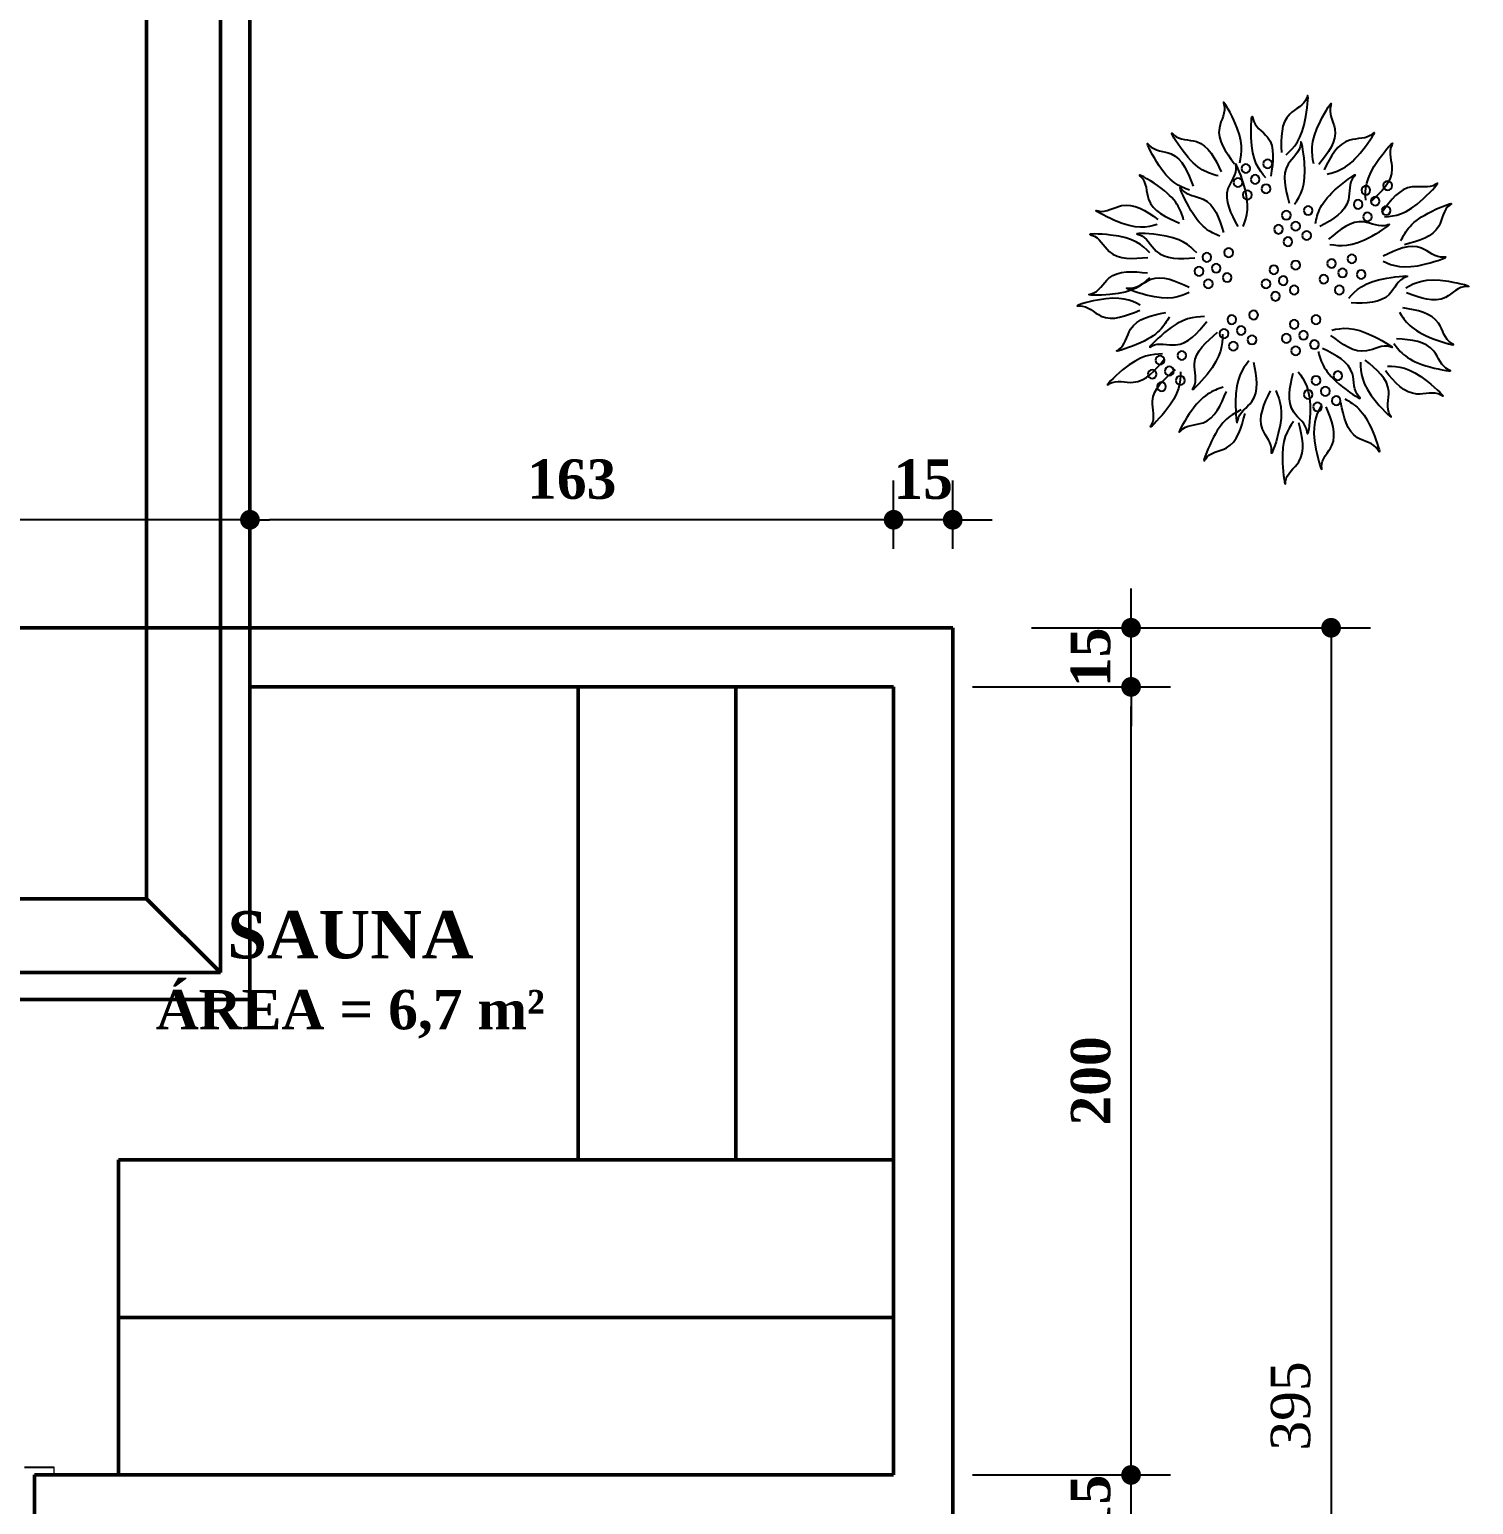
# Model space of a CAD drawing. Header units: millimetres. Extents: x 14929 to 124997, y 1647 to 25134.
# Drawn here: x 16077.2 to 16443.5, y 21881.9 to 22256.2 of the extents above; entities that cross this region are included whole.
import ezdxf

# ---------------------------------------------------------------- set-up
doc = ezdxf.new("R2010")
doc.units = ezdxf.units.MM
doc.layers.add('paisajismo', color=7, linetype='Continuous')
doc.layers.add('PORTAS', color=3, linetype='Continuous')
for name, color, linetype, lineweight in [('Parede Baixa', 5, 'Continuous', 50), ('Pilares Sub-solo', 7, 'Continuous', 70), ('Portas - Janelas', 2, 'Continuous', 20)]:
    doc.layers.add(name, color=color, linetype=linetype, lineweight=lineweight)
doc.styles.add('Valéria', font='romantic.ttf', dxfattribs={"height": 10})
doc.dimstyles.new('Cota - 50', dxfattribs={"dimtxt": 10, "dimasz": 5, "dimexe": 10, "dimexo": 20, "dimgap": 5, "dimtad": 1, "dimtxsty": 'Valéria', "dimblk": 'DOT', "dimcen": 0, "dimclrd": 12, "dimclre": 12, "dimclrt": 2, "dimazin": 2, "dimtfac": 1, "dimtix": 1, "dimtmove": 0, "dimatfit": 3, "dimldrblk": 'DOT', "dimfxl": 1, "dimarcsym": 0})

# ---------------------------------------------------------------- blocks, each defined once
blk = doc.blocks.new('A$C375069E9')
at = {"layer": 'paisajismo', "color": 221}
for centre in [(1.2952, 2.0596), (1.4357, 2.0295), (0.5225, 1.9192), (0.663, 1.8891), (1.3053, 1.8991), (1.3755, 1.9593), (1.4859, 1.9393), (0.6028, 1.8189), (0.7132, 1.7988), (1.4257, 1.859), (0.5326, 1.7587), (0.653, 1.7186), (1.0343, 1.7587), (1.1748, 1.7286), (1.0443, 1.5983), (1.1146, 1.6584), (1.225, 1.6384), (1.1648, 1.5581), (0.7533, 1.4478), (0.8838, 1.4177), (1.1146, 1.4077), (1.5461, 1.4879), (1.6866, 1.4578), (0.6931, 1.3475), (0.8136, 1.3575), (0.934, 1.3174), (1.1949, 1.3074), (1.2551, 1.3776), (1.5561, 1.3275), (1.6264, 1.3876), (1.7367, 1.3676), (0.8336, 1.2472), (1.1246, 1.2472), (1.245, 1.2071), (1.3053, 1.2873), (1.6765, 1.2873), (0.9841, 1.0567), (1.1246, 1.0266), (1.3855, 1.0868), (1.526, 1.0567), (1.0644, 0.9564), (1.1748, 0.9363), (1.3956, 0.9263), (1.4658, 0.9865), (1.5762, 0.9664), (0.9942, 0.8962), (1.1146, 0.8561), (1.516, 0.8862), (1.8471, 0.826), (1.9876, 0.7959), (0.8437, 0.6956), (0.9841, 0.6655), (1.8572, 0.6655), (1.9274, 0.7257), (2.0378, 0.7056), (0.9239, 0.5953), (1.0343, 0.5753), (1.9776, 0.6254), (0.8537, 0.5351), (0.9741, 0.495)]:
    blk.add_circle(centre, 0.0284, dxfattribs=at)
at = {"layer": 'paisajismo', "color": 124}
for points in [[(0.9985, 2.0604), (0.956, 2.334), (0.8875, 2.4403), (0.8893, 2.4353), (0.863, 2.2845), (0.9648, 2.0544)], [(1.1759, 2.1183), (1.0489, 2.3643), (1.0415, 2.4905), (1.0431, 2.4855), (1.1532, 2.3792), (1.2067, 2.1333)], [(1.4751, 2.0653), (1.5119, 2.3397), (1.5782, 2.4473), (1.5766, 2.4423), (1.6059, 2.2921), (1.5088, 2.0599)], [(1.3076, 1.9687), (1.4009, 2.2293), (1.3914, 2.3554), (1.3905, 2.3502), (1.2955, 2.2302), (1.2751, 1.9794)], [(0.9116, 1.9938), (0.6826, 2.1493), (0.6159, 2.2567), (0.6197, 2.253), (0.7671, 2.2122), (0.9315, 2.0216)], [(0.6643, 1.8258), (0.579, 2.0892), (0.4946, 2.1832), (0.497, 2.1786), (0.4951, 2.0256), (0.6321, 1.8145)], [(1.1222, 1.799), (1.0585, 2.0684), (1.082, 2.1926), (1.0822, 2.1874), (1.1633, 2.0576), (1.1556, 1.806)], [(1.6139, 1.9815), (1.8397, 2.1416), (1.9041, 2.2504), (1.9004, 2.2466), (1.7538, 2.2027), (1.5934, 2.0088)], [(1.7977, 1.8901), (2.0078, 2.0704), (2.062, 2.1846), (2.0586, 2.1805), (1.9167, 2.1233), (1.7748, 1.9155)], [(0.9876, 1.6746), (0.8413, 1.9097), (0.7366, 1.9806), (0.7402, 1.9767), (0.7751, 1.8277), (0.959, 1.6559)], [(1.453, 1.6567), (1.4506, 1.9336), (1.501, 2.0494), (1.5001, 2.0443), (1.5504, 1.8997), (1.4871, 1.6561)], [(1.8356, 1.6993), (2.0035, 1.9195), (2.1144, 1.9801), (2.1105, 1.9766), (2.0616, 1.8316), (1.8623, 1.6779)], [(0.5428, 1.7185), (0.292, 1.8357), (0.2091, 1.9312), (0.2134, 1.9281), (0.3655, 1.9112), (0.558, 1.7491)], [(1.6022, 1.5933), (1.8031, 1.7838), (1.8515, 1.9006), (1.8484, 1.8964), (1.7095, 1.8322), (1.5781, 1.6175)], [(0.4376, 1.5643), (0.2369, 1.7551), (0.1178, 1.7974), (0.1222, 1.7945), (0.1935, 1.6591), (0.4147, 1.5389)], [(2.005, 1.668), (2.2805, 1.6954), (2.3903, 1.7579), (2.3853, 1.7565), (2.2362, 1.791), (2.0008, 1.702)], [(0.8955, 1.5412), (0.6238, 1.5944), (0.5204, 1.6671), (0.5253, 1.6652), (0.677, 1.6854), (0.9029, 1.5745)], [(1.7511, 1.4865), (2.0022, 1.603), (2.1286, 1.6049), (2.1235, 1.6036), (2.0126, 1.4981), (1.7647, 1.4551)], [(0.5526, 1.432), (0.2762, 1.4153), (0.1579, 1.4597), (0.1631, 1.4591), (0.3049, 1.5167), (0.5514, 1.4662)], [(2.053, 1.4877), (2.3056, 1.601), (2.432, 1.6014), (2.4269, 1.6001), (2.3147, 1.496), (2.0662, 1.4562)], [(0.7733, 1.1946), (0.5283, 1.3236), (0.4022, 1.3319), (0.4072, 1.3303), (0.5126, 1.2194), (0.7581, 1.164)], [(1.7999, 1.2306), (2.0763, 1.2148), (2.1945, 1.2595), (2.1893, 1.2589), (2.0474, 1.3161), (1.801, 1.2648)], [(2.0549, 1.3255), (2.31, 1.2181), (2.4364, 1.2206), (2.4313, 1.2218), (2.3167, 1.3232), (2.0674, 1.3574)], [(0.4049, 1.2623), (0.1311, 1.3036), (0.0093, 1.27), (0.0145, 1.2702), (0.1505, 1.2), (0.4006, 1.2283)], [(2.1153, 1.1507), (2.3903, 1.1827), (2.511, 1.145), (2.5057, 1.1453), (2.3674, 1.0798), (2.1184, 1.1166)], [(0.4466, 1.1056), (0.2297, 0.9335), (0.1073, 0.902), (0.1119, 0.9045), (0.195, 1.033), (0.426, 1.1329)], [(1.7009, 1.0764), (1.9578, 0.9733), (2.0458, 0.8826), (2.0414, 0.8854), (1.8886, 0.8939), (1.6874, 1.045)], [(1.9278, 1.0757), (2.1387, 0.8964), (2.26, 0.8608), (2.2555, 0.8634), (2.1768, 0.9947), (1.9493, 1.1023)], [(0.8831, 0.9893), (0.6093, 0.9482), (0.5028, 0.8803), (0.5077, 0.882), (0.6584, 0.855), (0.8891, 0.9556)], [(1.5855, 0.9625), (1.6853, 0.7042), (1.7748, 0.6151), (1.7721, 0.6195), (1.7656, 0.7724), (1.6171, 0.9756)], [(0.4829, 0.9036), (0.2511, 0.7522), (0.1263, 0.7321), (0.1312, 0.7341), (0.2258, 0.8545), (0.465, 0.9326)], [(0.9691, 0.8518), (0.8125, 0.6235), (0.7048, 0.5574), (0.7084, 0.5612), (0.7501, 0.7084), (0.9415, 0.8719)], [(0.6984, 0.7828), (0.5952, 0.5259), (0.5044, 0.438), (0.5072, 0.4424), (0.5158, 0.5952), (0.667, 0.7964)], [(1.4162, 0.7913), (1.5015, 0.5279), (1.4882, 0.4022), (1.4875, 0.4074), (1.3961, 0.5302), (1.3834, 0.7816)], [(1.9718, 0.8357), (2.2288, 0.7326), (2.3168, 0.6419), (2.3123, 0.6447), (2.1595, 0.6532), (1.9583, 0.8043)], [(0.5244, 0.7579), (0.266, 0.6582), (0.1768, 0.5687), (0.1813, 0.5714), (0.3342, 0.5779), (0.5375, 0.7263)], [(1.098, 0.7216), (1.0223, 0.4552), (1.0402, 0.3301), (1.0407, 0.3354), (1.1275, 0.4614), (1.1311, 0.713)], [(1.8564, 0.7218), (1.9562, 0.4635), (2.0458, 0.3744), (2.043, 0.3788), (2.0365, 0.5317), (1.888, 0.7349)], [(1.2435, 0.6004), (1.2264, 0.3241), (1.2705, 0.2057), (1.2699, 0.2109), (1.3278, 0.3525), (1.2777, 0.5991)], [(1.5822, 0.6213), (1.7992, 0.4494), (1.8578, 0.3374), (1.8543, 0.3414), (1.7103, 0.3929), (1.5603, 0.595)], [(0.798, 0.5459), (0.6185, 0.335), (0.5829, 0.2138), (0.5855, 0.2183), (0.7168, 0.297), (0.8245, 0.5244)], [(0.9531, 0.4988), (0.985, 0.2238), (0.9472, 0.1031), (0.9476, 0.1084), (0.8822, 0.2468), (0.9191, 0.4957)], [(1.4662, 0.4752), (1.6566, 0.2742), (1.6987, 0.1551), (1.6959, 0.1595), (1.5606, 0.231), (1.4408, 0.4523)], [(1.1281, 0.4014), (1.1995, 0.1339), (1.1796, 0.009), (1.1792, 0.0143), (1.0944, 0.1417), (1.0948, 0.3934)]]:
    blk.add_spline(points, degree=3, dxfattribs=at)
blk = doc.blocks.new('_Dot')
at = {"color": 0, "linetype": 'ByBlock', "lineweight": -2}
blk.add_line((-0.5, 0), (-1, 0), dxfattribs=at)
at = {"color": 0, "linetype": 'ByBlock', "const_width": 0.5}
blk.add_lwpolyline([(-0.25, 0, 1), (0.25, 0, 1)], format="xyb", close=True, dxfattribs=at)
blk = doc.blocks.new('*D697')
at = {"color": 12, "lineweight": -2, "transparency": 16777216}
for p, q in [((16356.65, 21894.41), (16356.65, 21899.41)), ((16316.4, 21889.41), (16366.65, 21889.41)), ((16356.65, 21874.41), (16356.65, 21889.41)), ((16316.4, 21874.41), (16366.65, 21874.41)), ((16356.65, 21869.41), (16356.65, 21864.41))]:
    blk.add_line(p, q, dxfattribs=at)
at = {"layer": 'Defpoints', "color": 0, "transparency": 16777216}
for p in [(16296.4, 21889.41), (16356.65, 21889.41), (16296.4, 21874.41)]:
    blk.add_point(p, dxfattribs=at)
at = {"color": 12, "lineweight": -2, "transparency": 16777216, "xscale": 5, "yscale": 5, "zscale": 5}
for p, rotation in [((16356.65, 21889.41), 270), ((16356.65, 21874.41), 90)]:
    blk.add_blockref('_Dot', p, dxfattribs=dict(at, rotation=rotation))
at = {"color": 2, "transparency": 16777216, "insert": (16346.42, 21881.91), "char_height": 10, "attachment_point": 5, "rotation": 90, "style": 'Valéria'}
blk.add_mtext('{\\fRomantic|b1|i0|c2|p2;15}', dxfattribs=at)
blk = doc.blocks.new('*D698')
at = {"color": 12, "lineweight": -2, "transparency": 16777216}
for p, q in [((16316.4, 22089.41), (16366.65, 22089.41)), ((16356.65, 21894.41), (16356.65, 22084.41)), ((16316.4, 21889.41), (16366.65, 21889.41))]:
    blk.add_line(p, q, dxfattribs=at)
at = {"layer": 'Defpoints', "color": 0, "transparency": 16777216}
for p in [(16296.4, 22089.41), (16356.65, 22089.41), (16296.4, 21889.41)]:
    blk.add_point(p, dxfattribs=at)
at = {"color": 12, "lineweight": -2, "transparency": 16777216, "xscale": 5, "yscale": 5, "zscale": 5}
for p, rotation in [((16356.65, 22089.41), 90), ((16356.65, 21889.41), 270)]:
    blk.add_blockref('_Dot', p, dxfattribs=dict(at, rotation=rotation))
at = {"color": 2, "transparency": 16777216, "insert": (16346.45, 21989.41), "char_height": 10, "attachment_point": 5, "rotation": 90, "style": 'Valéria'}
blk.add_mtext('{\\fRomantic|b1|i0|c2|p2;200}', dxfattribs=at)
blk = doc.blocks.new('*D699')
at = {"color": 12, "lineweight": -2, "transparency": 16777216}
for p, q in [((16356.65, 22109.41), (16356.65, 22114.41)), ((16331.4, 22104.41), (16366.65, 22104.41)), ((16356.65, 22089.41), (16356.65, 22104.41)), ((16316.4, 22089.41), (16366.65, 22089.41)), ((16356.65, 22084.41), (16356.65, 22079.41))]:
    blk.add_line(p, q, dxfattribs=at)
at = {"layer": 'Defpoints', "color": 0, "transparency": 16777216}
for p in [(16311.4, 22104.41), (16356.65, 22104.41), (16296.4, 22089.41)]:
    blk.add_point(p, dxfattribs=at)
at = {"color": 12, "lineweight": -2, "transparency": 16777216, "xscale": 5, "yscale": 5, "zscale": 5}
for p, rotation in [((16356.65, 22104.41), 270), ((16356.65, 22089.41), 90)]:
    blk.add_blockref('_Dot', p, dxfattribs=dict(at, rotation=rotation))
at = {"color": 2, "transparency": 16777216, "insert": (16346.42, 22096.91), "char_height": 10, "attachment_point": 5, "rotation": 90, "style": 'Valéria'}
blk.add_mtext('{\\fRomantic|b1|i0|c2|p2;15}', dxfattribs=at)
blk = doc.blocks.new('*D700')
at = {"color": 12, "lineweight": -2, "transparency": 16777216}
for p, q in [((16296.4, 22124.41), (16296.4, 22141.82)), ((16311.4, 22124.41), (16311.4, 22141.82)), ((16291.4, 22131.82), (16286.4, 22131.82)), ((16311.4, 22131.82), (16296.4, 22131.82)), ((16316.4, 22131.82), (16321.4, 22131.82))]:
    blk.add_line(p, q, dxfattribs=at)
at = {"layer": 'Defpoints', "color": 0, "transparency": 16777216}
for p in [(16296.4, 22131.82), (16296.4, 22104.41), (16311.4, 22104.41)]:
    blk.add_point(p, dxfattribs=at)
at = {"color": 12, "lineweight": -2, "transparency": 16777216, "xscale": 5, "yscale": 5, "zscale": 5}
blk.add_blockref('_Dot', (16296.4, 22131.82), dxfattribs=at)
at = {"color": 12, "lineweight": -2, "transparency": 16777216, "xscale": 5, "yscale": 5, "zscale": 5, "rotation": 180}
blk.add_blockref('_Dot', (16311.4, 22131.82), dxfattribs=at)
at = {"color": 2, "transparency": 16777216, "insert": (16303.9, 22142.05), "char_height": 10, "attachment_point": 5, "style": 'Valéria'}
blk.add_mtext('{\\fRomantic|b1|i0|c2|p2;15}', dxfattribs=at)
blk = doc.blocks.new('*D701')
at = {"color": 12, "lineweight": -2, "transparency": 16777216}
for p, q in [((16133.08, 22109.41), (16133.08, 22141.82)), ((16296.4, 22124.41), (16296.4, 22141.82)), ((16291.4, 22131.82), (16138.08, 22131.82))]:
    blk.add_line(p, q, dxfattribs=at)
at = {"layer": 'Defpoints', "color": 0, "transparency": 16777216}
for p in [(16133.08, 22131.82), (16296.4, 22104.41), (16133.08, 22089.41)]:
    blk.add_point(p, dxfattribs=at)
at = {"color": 12, "lineweight": -2, "transparency": 16777216, "xscale": 5, "yscale": 5, "zscale": 5, "rotation": 180}
blk.add_blockref('_Dot', (16133.08, 22131.82), dxfattribs=at)
at = {"color": 12, "lineweight": -2, "transparency": 16777216, "xscale": 5, "yscale": 5, "zscale": 5}
blk.add_blockref('_Dot', (16296.4, 22131.82), dxfattribs=at)
at = {"color": 2, "transparency": 16777216, "insert": (16214.74, 22142.07), "char_height": 10, "attachment_point": 5, "style": 'Valéria'}
blk.add_mtext('{\\fRomantic|b1|i0|c2|p2;163}', dxfattribs=at)
blk = doc.blocks.new('*D702')
at = {"color": 12, "lineweight": -2, "transparency": 16777216}
for p, q in [((15966.4, 22109.41), (15966.4, 22141.82)), ((16133.08, 22109.41), (16133.08, 22141.82)), ((16128.08, 22131.82), (15971.4, 22131.82))]:
    blk.add_line(p, q, dxfattribs=at)
at = {"layer": 'Defpoints', "color": 0, "transparency": 16777216}
for p in [(15966.4, 22131.82), (15966.4, 22089.41), (16133.08, 22089.41)]:
    blk.add_point(p, dxfattribs=at)
at = {"color": 12, "lineweight": -2, "transparency": 16777216, "xscale": 5, "yscale": 5, "zscale": 5, "rotation": 180}
blk.add_blockref('_Dot', (15966.4, 22131.82), dxfattribs=at)
at = {"color": 12, "lineweight": -2, "transparency": 16777216, "xscale": 5, "yscale": 5, "zscale": 5}
blk.add_blockref('_Dot', (16133.08, 22131.82), dxfattribs=at)
at = {"color": 2, "transparency": 16777216, "insert": (16049.74, 22142.06), "char_height": 10, "attachment_point": 5, "style": 'Valéria'}
blk.add_mtext('{\\fRomantic|b1|i0|c2|p2;167}', dxfattribs=at)
blk = doc.blocks.new('*D750')
at = {"color": 12, "lineweight": -2, "transparency": 16777216}
for p, q in [((16331.4, 22104.41), (16417.4, 22104.41)), ((16407.4, 22099.41), (16407.4, 21714.41)), ((16331.4, 21709.41), (16417.4, 21709.41))]:
    blk.add_line(p, q, dxfattribs=at)
at = {"layer": 'Defpoints', "color": 0, "transparency": 16777216}
for p in [(16311.4, 22104.41), (16311.4, 21709.41), (16407.4, 21709.41)]:
    blk.add_point(p, dxfattribs=at)
at = {"color": 12, "lineweight": -2, "transparency": 16777216, "xscale": 5, "yscale": 5, "zscale": 5}
for p, rotation in [((16407.4, 22104.41), 90), ((16407.4, 21709.41), 270)]:
    blk.add_blockref('_Dot', p, dxfattribs=dict(at, rotation=rotation))
at = {"color": 2, "transparency": 16777216, "insert": (16397.15, 21906.91), "char_height": 10, "attachment_point": 5, "rotation": 90, "style": 'Valéria'}
blk.add_mtext('395', dxfattribs=at)

msp = doc.modelspace()

# ---------------------------------------------------------------- linework, layer by layer
at = {"layer": 'Parede Baixa'}
for p, q in [((16133.076, 22009.407), (16133.076, 22733.569)), ((16125.576, 22016.907), (16125.576, 22726.069)), ((16106.826, 22035.657), (16106.826, 22706.625)), ((15966.404, 22104.407), (16311.404, 22104.407)), ((16311.404, 21709.407), (16311.404, 22104.407)), ((16133.076, 22089.407), (16296.404, 22089.407)), ((16216.404, 21969.407), (16216.404, 22089.407)), ((16256.404, 21969.407), (16256.404, 22089.407)), ((16296.404, 21889.407), (16296.404, 22089.407)), ((15859.326, 22035.657), (16106.826, 22035.657)), ((16106.826, 22035.657), (16125.576, 22016.907)), ((16133.076, 22009.407), (16133.076, 22033.569)), ((15840.576, 22016.907), (16125.576, 22016.907)), ((15833.076, 22010.101), (16133.076, 22010.101)), ((16099.707, 21969.407), (16099.707, 21889.407)), ((16099.707, 21969.407), (16296.404, 21969.407)), ((16099.707, 21929.407), (16296.404, 21929.407)), ((16078.404, 21874.407), (16078.404, 21889.407)), ((16078.404, 21889.407), (16296.404, 21889.407))]:
    msp.add_line(p, q, dxfattribs=at)
at = {"layer": 'PORTAS', "color": 2, "linetype": 'Continuous'}
msp.add_line((16075.905, 21891.351), (16083.394, 21891.351), dxfattribs=at)
at = {"layer": 'Portas - Janelas'}
msp.add_line((16083.394, 21889.407), (16083.394, 21891.351), dxfattribs=at)

# ---------------------------------------------------------------- block references
at = {"color": 2, "xscale": -39.43178529435056, "yscale": 39.43178529435056, "zscale": 39.43178529435056}
msp.add_blockref('A$C375069E9', (16442.369, 22140.947), dxfattribs=at)

# ---------------------------------------------------------------- texts
at = {"layer": 'Pilares Sub-solo', "insert": (16158.558, 22032.513, -9825), "char_height": 12, "attachment_point": 2, "style": 'Valéria'}
msp.add_mtext('{\\fRomantic|b1|i0|c2|p2;SAUNA\\P\\H0.83333x;ÁREA = 6,7 m²}', dxfattribs=at)

# ---------------------------------------------------------------- dimensions: what is measured, and where the dimension line sits
for base, p1, p2, text, picture, middle in [((15966.404, 22131.825), (16133.076, 22089.407), (15966.404, 22089.407), '{\\fRomantic|b1|i0|c2|p2;167}', '*D702', (16049.74, 22142.06)), ((16133.076, 22131.825), (16296.404, 22104.407), (16133.076, 22089.407), '{\\fRomantic|b1|i0|c2|p2;163}', '*D701', (16214.74, 22142.067))]:
    dim = msp.add_linear_dim(base=base, p1=p1, p2=p2, text=text, dimstyle='Cota - 50', override={"dimtmove": 1})
    dim.commit()
    dim.dimension.update_dxf_attribs({"geometry": picture, "text_midpoint": middle})
dim = msp.add_linear_dim(base=(16296.404, 22131.825), p1=(16311.404, 22104.407), p2=(16296.404, 22104.407), text='{\\fRomantic|b1|i0|c2|p2;<>}', dimstyle='Cota - 50')
dim.commit()
dim.dimension.update_dxf_attribs({"geometry": '*D700', "text_midpoint": (16303.904, 22142.053)})
for base, p1, p2, picture, middle in [((16356.65, 22104.407), (16296.404, 22089.407), (16311.404, 22104.407), '*D699', (16346.422, 22096.907)), ((16356.65, 22089.407), (16296.404, 21889.407), (16296.404, 22089.407), '*D698', (16346.452, 21989.407)), ((16356.65, 21889.407), (16296.404, 21874.407), (16296.404, 21889.407), '*D697', (16346.422, 21881.907))]:
    dim = msp.add_linear_dim(base=base, p1=p1, p2=p2, angle=90, text='{\\fRomantic|b1|i0|c2|p2;<>}', dimstyle='Cota - 50', override={"dimtmove": 1})
    dim.commit()
    dim.dimension.update_dxf_attribs({"geometry": picture, "text_midpoint": middle})
dim = msp.add_linear_dim(base=(16407.4, 21709.407), p1=(16311.404, 22104.407), p2=(16311.404, 21709.407), angle=90, dimstyle='Cota - 50')
dim.commit()
dim.dimension.update_dxf_attribs({"geometry": '*D750', "text_midpoint": (16397.148, 21906.907)})

doc.saveas('drawing.dxf')
